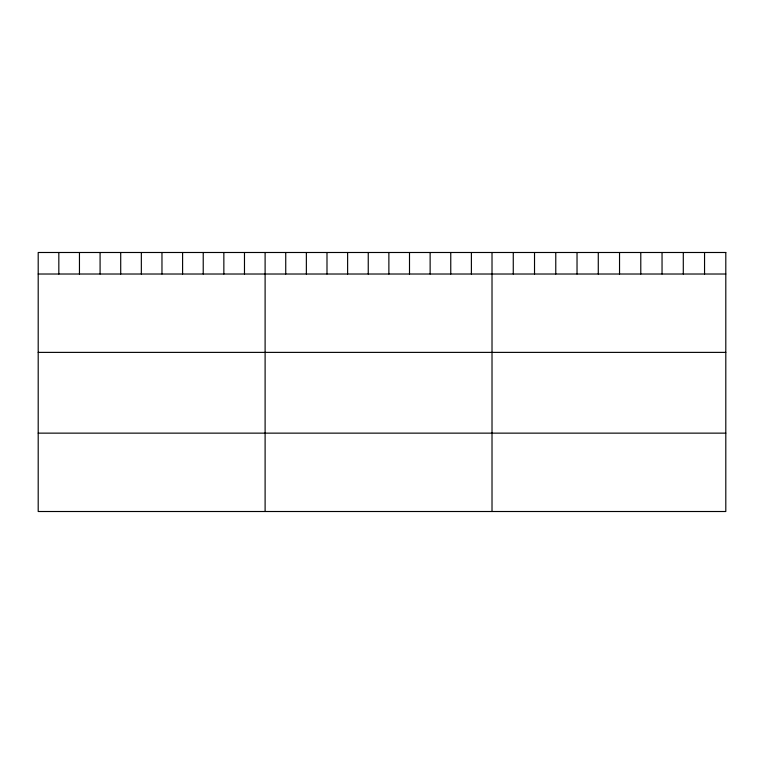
<?xml version="1.0" encoding="UTF-8"?>
<svg xmlns="http://www.w3.org/2000/svg" width="764" height="764" viewBox="0 0 764 764"><rect width="100%" height="100%" fill="white"/><g stroke="black" fill="none" stroke-linecap="round" stroke-linejoin="round"><path stroke-width="1.15" d="M38.2 274.018L725.8 274.018M38.2 352.385L725.8 352.385M38.2 433.14L725.8 433.14M704.551 252.492L704.551 274.018M683.293 252.492L683.293 274.018M662.044 252.492L662.044 274.018M640.786 252.492L640.786 274.018M619.537 252.492L619.537 274.018M598.279 252.492L598.279 274.018M577.03 252.492L577.03 274.018M555.772 252.492L555.772 274.018M534.523 252.492L534.523 274.018M513.265 252.492L513.265 274.018M492.016 252.492L492.016 511.508M471.388 252.492L471.388 274.018M450.76 252.492L450.76 274.018M430.132 252.492L430.132 274.018M409.504 252.492L409.504 274.018M388.876 252.492L388.876 274.018M368.248 252.492L368.248 274.018M347.62 252.492L347.62 274.018M326.992 252.492L326.992 274.018M306.364 252.492L306.364 274.018M285.736 252.492L285.736 274.018M265.108 252.492L265.108 511.508M244.48 252.492L244.48 274.018M223.852 252.492L223.852 274.018M203.224 252.492L203.224 274.018M182.596 252.492L182.596 274.018M161.968 252.492L161.968 274.018M141.34 252.492L141.34 274.018M120.712 252.492L120.712 274.018M100.084 252.492L100.084 274.018M79.456 252.492L79.456 274.018M58.828 252.492L58.828 274.018M725.8 252.492L38.2 252.492L38.2 511.508L725.8 511.508L725.8 252.492"/></g></svg>
